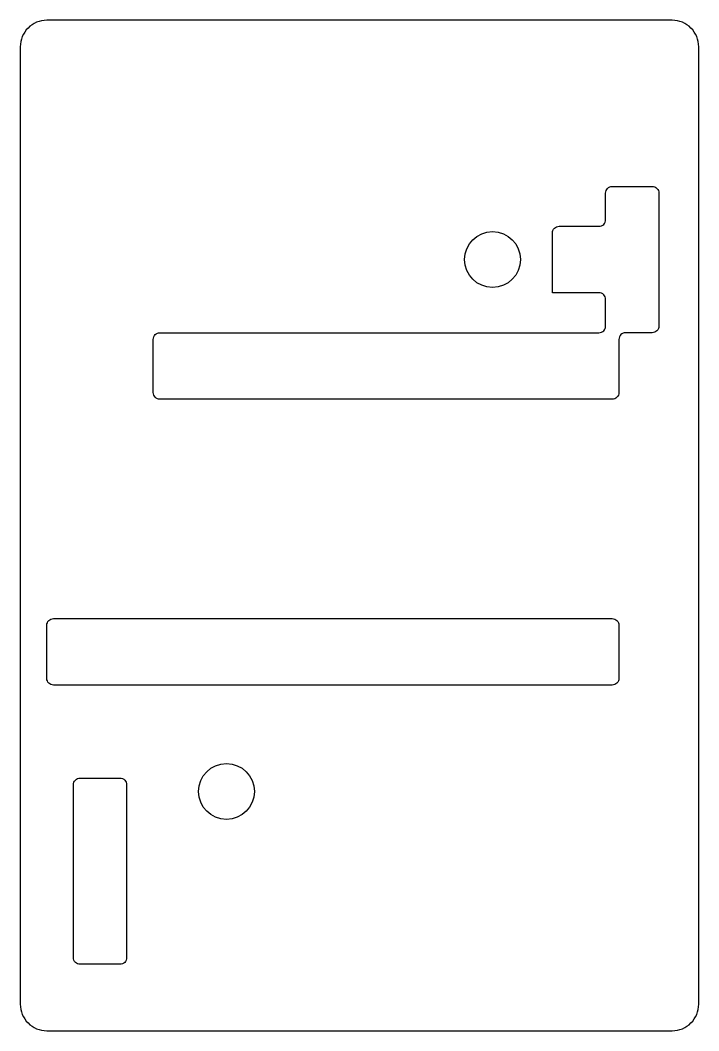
# Model space of a CAD drawing. Header units: millimetres. Extents: x -25.5 to 25.5, y -38 to 38.
import ezdxf

# ---------------------------------------------------------------- set-up
doc = ezdxf.new("R2010")
doc.units = ezdxf.units.MM

msp = doc.modelspace()

# ---------------------------------------------------------------- linework, layer by layer
for points in [[(-25.5, -36, 0.414214), (-23.5, -38), (23.5, -38, 0.414214), (25.5, -36), (25.5, 36, 0.414214), (23.5, 38), (-23.5, 38, 0.414214), (-25.5, 36)], [(18.5, 17, 0.414214), (18, 17.5), (14.5, 17.5), (14.5, 22, -0.414214), (15, 22.5), (18, 22.5, 0.414214), (18.5, 23), (18.5, 25, -0.414214), (19, 25.5), (22, 25.5, -0.414214), (22.5, 25), (22.5, 15, -0.414214), (22, 14.5), (20, 14.5, 0.414214), (19.5, 14), (19.5, 10, -0.414214), (19, 9.5), (-15, 9.5, -0.414214), (-15.5, 10), (-15.5, 14, -0.414214), (-15, 14.5), (18, 14.5, 0.414214), (18.5, 15)], [(19.5, -7.5), (19.5, -11.5, -0.414214), (19, -12), (-23, -12, -0.414214), (-23.5, -11.5), (-23.5, -7.5, -0.414214), (-23, -7), (19, -7, -0.414214)], [(-17.5, -19.5), (-17.5, -32.5, -0.414214), (-18, -33), (-21, -33, -0.414214), (-21.5, -32.5), (-21.5, -19.5, -0.414214), (-21, -19), (-18, -19, -0.414214)]]:
    msp.add_lwpolyline(points, format="xyb", close=True)
for centre in [(10, 20), (-10, -20)]:
    msp.add_circle(centre, 2.1)

doc.saveas('drawing.dxf')
